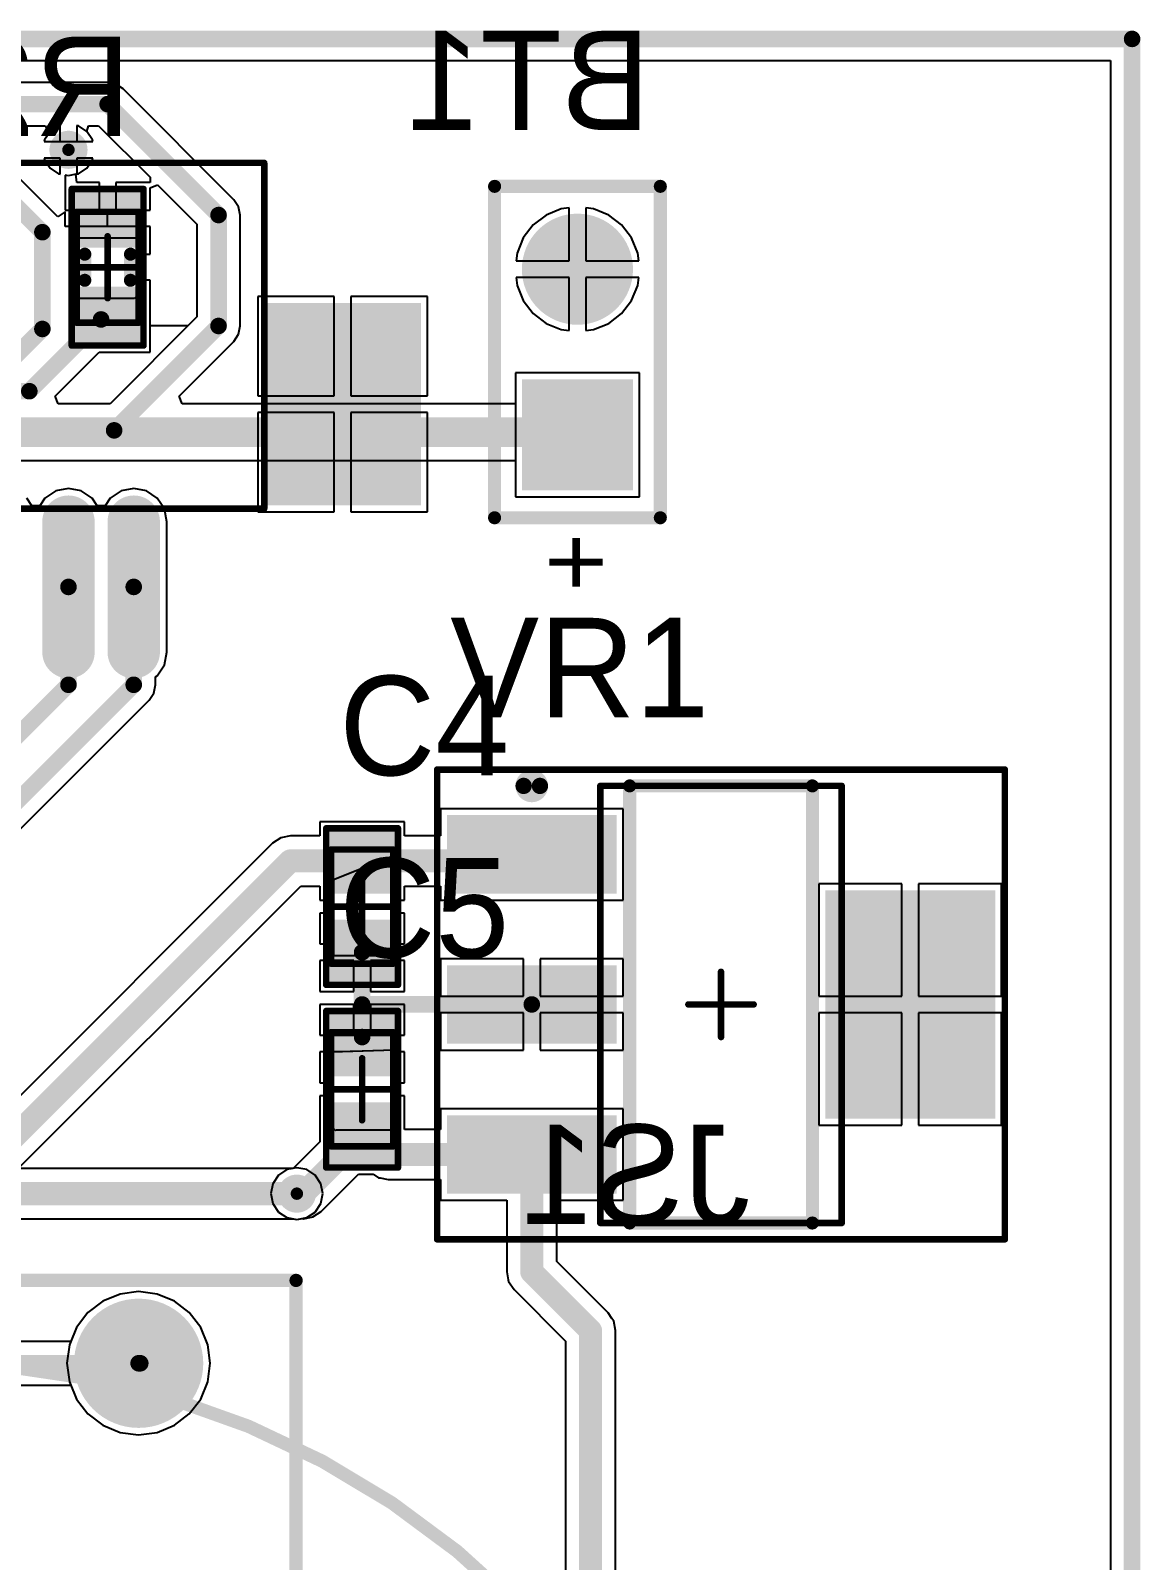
# Model space of a CAD drawing. Extents: x 2.14 to 5.34, y 1.83 to 4.04.
# Drawn here: x 4.674 to 5.344, y 2.755 to 3.678 of the extents above; entities that cross this region are included whole.
import ezdxf

# ---------------------------------------------------------------- set-up
doc = ezdxf.new("R2010")
doc.units = 0
for name, color, linetype in [('BOTTOMLAYER', 5, 'CONTINUOUS'), ('BOTTOMOVERLAY', 54, 'CONTINUOUS'), ('BOTTOMPASTE', 16, 'CONTINUOUS'), ('BOTTOMSOLDER', 6, 'CONTINUOUS'), ('KEEPOUTLAYER', 6, 'CONTINUOUS'), ('MECHANICAL1', 6, 'CONTINUOUS'), ('MECHANICAL13', 56, 'CONTINUOUS'), ('MECHANICAL15', 56, 'CONTINUOUS'), ('MULTILAYER', 9, 'CONTINUOUS'), ('PADHOLELAYER', 156, 'CONTINUOUS'), ('TOPLAYER', 1, 'CONTINUOUS'), ('TOPOVERLAY', 2, 'CONTINUOUS'), ('TOPPASTE', 8, 'CONTINUOUS'), ('TOPSOLDER', 216, 'CONTINUOUS'), ('VIAHOLELAYER', 16, 'CONTINUOUS')]:
    doc.layers.add(name, color=color, linetype=linetype)

msp = doc.modelspace()

# ---------------------------------------------------------------- linework, layer by layer
at = {"layer": 'BOTTOMLAYER'}
for p, q in [((3.976378, 3.660102), (5.325456, 3.660102)), ((5.325456, 3.660102), (5.325456, 2.461945)), ((4.720472, 3.646984), (3.93339, 3.646984)), ((4.725496, 3.645985), (4.720472, 3.646984)), ((4.729754, 3.64314), (4.725496, 3.645985)), ((4.796683, 3.576211), (4.729754, 3.64314)), ((4.64196, 3.620732), (4.682784, 3.620732)), ((4.682784, 3.620732), (4.685104, 3.616392)), ((4.707934, 3.617383), (4.70895, 3.620732)), ((4.70895, 3.620732), (4.715035, 3.620732)), ((4.715035, 3.620732), (4.746062, 3.589706)), ((4.690334, 3.565928), (4.640077, 3.616185)), ((4.682368, 3.612298), (4.68217, 3.611299)), ((4.68217, 3.611299), (4.711531, 3.611299)), ((4.685104, 3.616392), (4.682368, 3.612298)), ((4.711332, 3.612298), (4.707934, 3.617383)), ((4.711531, 3.611299), (4.711332, 3.612298)), ((4.69185, 3.601299), (4.68217, 3.601299)), ((4.68217, 3.601299), (4.682368, 3.6003)), ((4.69185, 3.591619), (4.69185, 3.601299)), ((4.711531, 3.601299), (4.70185, 3.601299)), ((4.70185, 3.601299), (4.70185, 3.591619)), ((4.711332, 3.6003), (4.711531, 3.601299)), ((4.682368, 3.6003), (4.685766, 3.595215)), ((4.685766, 3.595215), (4.690852, 3.591817)), ((4.690852, 3.591817), (4.69185, 3.591619)), ((4.70131, 3.591509), (4.69685, 3.590622)), ((4.701793, 3.586613), (4.70131, 3.591509)), ((4.70185, 3.591619), (4.702849, 3.591817)), ((4.702849, 3.591817), (4.707934, 3.595215)), ((4.707934, 3.595215), (4.711332, 3.6003)), ((4.69685, 3.590622), (4.694881, 3.591014)), ((4.694881, 3.591014), (4.694881, 3.586613)), ((4.694881, 3.586613), (4.694881, 3.586613)), ((4.694881, 3.586613), (4.694881, 3.586613)), ((4.694881, 3.586613), (4.694881, 3.586613)), ((4.694881, 3.586613), (4.694881, 3.586613)), ((4.694881, 3.586613), (4.694881, 3.56996)), ((4.715471, 3.586613), (4.701793, 3.586613)), ((4.715471, 3.56996), (4.715471, 3.586613)), ((4.746062, 3.586613), (4.725471, 3.586613)), ((4.725471, 3.586613), (4.725471, 3.56996)), ((4.746062, 3.589706), (4.746062, 3.586614)), ((4.746062, 3.586614), (4.746062, 3.586613)), ((4.746062, 3.583276), (4.750609, 3.585159)), ((4.746062, 3.583276), (4.750609, 3.585159)), ((4.746062, 3.56996), (4.746062, 3.583276)), ((4.746062, 3.56996), (4.746062, 3.583276)), ((4.750609, 3.585159), (4.774275, 3.561492)), ((4.750609, 3.585159), (4.774275, 3.561492)), ((4.799529, 3.571952), (4.796683, 3.576211)), ((4.690661, 3.566063), (4.690334, 3.565928)), ((4.694879, 3.568882), (4.690661, 3.566063)), ((4.694879, 3.55996), (4.694879, 3.568882)), ((4.694881, 3.56996), (4.715471, 3.56996)), ((4.720461, 3.55996), (4.720461, 3.56996)), ((4.720461, 3.56996), (4.746062, 3.56996)), ((4.725471, 3.56996), (4.746062, 3.56996)), ((4.800528, 3.566929), (4.799529, 3.571952)), ((4.800528, 3.5), (4.800528, 3.566929)), ((4.985074, 3.566923), (4.977261, 3.560928)), ((4.994172, 3.570692), (4.985074, 3.566923)), ((4.998936, 3.571319), (4.994172, 3.570692)), ((4.998936, 3.539253), (4.998936, 3.571319)), ((5.0137, 3.570692), (5.008936, 3.571319)), ((5.008936, 3.571319), (5.008936, 3.539253)), ((5.022798, 3.566923), (5.0137, 3.570692)), ((5.030611, 3.560928), (5.022798, 3.566923)), ((4.746062, 3.55996), (4.694879, 3.55996)), ((4.746062, 3.55996), (4.720461, 3.55996)), ((4.746062, 3.543306), (4.746062, 3.55996)), ((4.746062, 3.543306), (4.746062, 3.55996)), ((4.774275, 3.561492), (4.774275, 3.505437)), ((4.774275, 3.561492), (4.774275, 3.505437)), ((4.977261, 3.560928), (4.971266, 3.553115)), ((5.036606, 3.553115), (5.030611, 3.560928)), ((4.702362, 3.552756), (4.702756, 3.553149)), ((4.70315, 3.516535), (4.702362, 3.552756)), ((4.702756, 3.553149), (4.737795, 3.553149)), ((4.737795, 3.553149), (4.737795, 3.517716)), ((4.971266, 3.553115), (4.967497, 3.544017)), ((5.040375, 3.544017), (5.036606, 3.553115)), ((4.737795, 3.52756), (4.737795, 3.543306)), ((4.737795, 3.543306), (4.746062, 3.543306)), ((4.737795, 3.52756), (4.737795, 3.543306)), ((4.737795, 3.543306), (4.746062, 3.543306)), ((4.967497, 3.544017), (4.96687, 3.539253)), ((4.96687, 3.539253), (4.998936, 3.539253)), ((5.008936, 3.539253), (5.041002, 3.539253)), ((5.041002, 3.539253), (5.040375, 3.544017)), ((4.746062, 3.52756), (4.737795, 3.52756)), ((4.746062, 3.52756), (4.737795, 3.52756)), ((4.746062, 3.5), (4.746062, 3.52756)), ((4.746062, 3.484253), (4.746062, 3.52756)), ((4.998936, 3.529253), (4.96687, 3.529253)), ((4.96687, 3.529253), (4.967497, 3.524489)), ((4.998936, 3.497187), (4.998936, 3.529253)), ((5.041002, 3.529253), (5.008936, 3.529253)), ((5.008936, 3.529253), (5.008936, 3.497187)), ((5.040375, 3.524489), (5.041002, 3.529253)), ((4.737795, 3.517716), (4.736614, 3.516535)), ((4.967497, 3.524489), (4.971266, 3.515391)), ((5.036606, 3.515391), (5.040375, 3.524489)), ((4.736614, 3.516535), (4.70315, 3.516535)), ((4.971266, 3.515391), (4.977261, 3.507578)), ((5.030611, 3.507578), (5.036606, 3.515391)), ((4.774275, 3.505437), (4.721924, 3.453086)), ((4.768838, 3.5), (4.746062, 3.5)), ((4.774275, 3.505437), (4.768838, 3.5)), ((4.799529, 3.494977), (4.800528, 3.5)), ((4.977261, 3.507578), (4.985074, 3.501583)), ((4.985074, 3.501583), (4.994172, 3.497814)), ((5.0137, 3.497814), (5.022798, 3.501583)), ((5.022798, 3.501583), (5.030611, 3.507578)), ((4.763597, 3.457632), (4.796683, 3.490718)), ((4.796683, 3.490718), (4.799529, 3.494977)), ((4.799529, 3.494977), (4.799529, 3.494977)), ((4.799529, 3.494977), (4.799529, 3.494977)), ((4.994172, 3.497814), (4.998936, 3.497187)), ((5.008936, 3.497187), (5.0137, 3.497814)), ((4.688794, 3.457632), (4.715414, 3.484253)), ((4.715414, 3.484253), (4.746062, 3.484253)), ((5.041338, 3.471654), (4.966534, 3.471654)), ((4.966534, 3.471654), (4.966534, 3.453086)), ((5.041338, 3.396851), (5.041338, 3.471654)), ((4.690677, 3.453086), (4.688794, 3.457632)), ((4.721924, 3.453086), (4.690677, 3.453086)), ((4.76548, 3.453086), (4.763597, 3.457632)), ((4.966534, 3.453086), (4.76548, 3.453086)), ((4.613559, 3.418805), (4.966534, 3.418805)), ((4.966534, 3.418805), (4.966534, 3.396851)), ((4.966534, 3.396851), (5.041338, 3.396851)), ((4.831921, 2.991511), (3.943276, 2.991511)), ((4.834646, 2.992053), (4.831921, 2.991511)), ((4.840644, 2.99086), (4.834646, 2.992053)), ((4.84573, 2.987462), (4.840644, 2.99086)), ((4.849128, 2.982376), (4.84573, 2.987462)), ((4.850321, 2.976378), (4.849128, 2.982376)), ((4.849128, 2.970379), (4.850321, 2.976378)), ((4.840644, 2.961896), (4.84573, 2.965294)), ((4.84573, 2.965294), (4.849128, 2.970379)), ((3.937008, 2.961245), (4.831921, 2.961245)), ((4.831921, 2.961245), (4.834646, 2.960703)), ((4.834646, 2.960703), (4.840644, 2.961896)), ((4.717551, 2.911466), (4.708595, 2.904594)), ((4.727981, 2.915786), (4.717551, 2.911466)), ((4.739173, 2.91726), (4.727981, 2.915786)), ((4.750366, 2.915786), (4.739173, 2.91726)), ((4.760795, 2.911466), (4.750366, 2.915786)), ((4.769751, 2.904594), (4.760795, 2.911466)), ((4.708595, 2.904594), (4.701723, 2.895638)), ((4.776624, 2.895638), (4.769751, 2.904594)), ((4.701723, 2.895638), (4.697403, 2.885208)), ((4.780944, 2.885208), (4.776624, 2.895638)), ((4.697403, 2.885208), (4.695929, 2.874016)), ((4.782417, 2.874016), (4.780944, 2.885208)), ((4.695929, 2.874016), (4.697403, 2.862823)), ((4.780944, 2.862823), (4.782417, 2.874016)), ((4.697403, 2.862823), (4.701723, 2.852394)), ((4.776624, 2.852394), (4.780944, 2.862823)), ((4.701723, 2.852394), (4.708595, 2.843438)), ((4.708595, 2.843438), (4.717551, 2.836565)), ((4.760795, 2.836565), (4.769751, 2.843438)), ((4.769751, 2.843438), (4.776624, 2.852394)), ((4.717551, 2.836565), (4.727981, 2.832245)), ((4.750366, 2.832245), (4.760795, 2.836565)), ((4.727981, 2.832245), (4.739173, 2.830772)), ((4.739173, 2.830772), (4.750366, 2.832245))]:
    msp.add_line(p, q, dxfattribs=at)
for points, const_width in [([(3.927953, 3.633858), (4.720472, 3.633858)], 0.01), ([(4.720472, 3.633858), (4.787402, 3.566929)], 0.01), ([(4.623526, 3.614173), (4.681102, 3.556596)], 0.01), ([(4.787402, 3.5), (4.787402, 3.566929)], 0.01), ([(4.681102, 3.498189), (4.681102, 3.556596)], 0.01), ([(4.673228, 3.46063), (4.716535, 3.503937)], 0.01), ([(4.663228, 3.480315), (4.681102, 3.498189)], 0.01), ([(4.724409, 3.437008), (4.787402, 3.5)], 0.01), ([(4.582677, 3.46063), (4.673228, 3.46063)], 0.01), ([(4.587677, 3.435945), (5.003937, 3.435945)], 0.017874), ([(3.937008, 2.976378), (4.834646, 2.976378)], 0.013937)]:
    msp.add_lwpolyline(points, dxfattribs=dict(at, const_width=const_width))
for points, const_width in [([(4.717972, 3.633858, 1), (4.722972, 3.633858, 1)], 0.005), ([(4.717972, 3.633858, 1), (4.722972, 3.633858, 1)], 0.005), ([(4.6931, 3.606299, 1), (4.7006, 3.606299, 1)], 0.0075), ([(4.784902, 3.566929, 1), (4.789902, 3.566929, 1)], 0.005), ([(4.784902, 3.566929, 1), (4.789902, 3.566929, 1)], 0.005), ([(4.989172, 3.534253, 1), (5.0187, 3.534253, 1)], 0.029528), ([(4.678602, 3.556596, 1), (4.683602, 3.556596, 1)], 0.005), ([(4.678602, 3.556596, 1), (4.683602, 3.556596, 1)], 0.005), ([(4.714035, 3.503937, 1), (4.719035, 3.503937, 1)], 0.005), ([(4.678602, 3.498189, 1), (4.683602, 3.498189, 1)], 0.005), ([(4.678602, 3.498189, 1), (4.683602, 3.498189, 1)], 0.005), ([(4.784902, 3.5, 1), (4.789902, 3.5, 1)], 0.005), ([(4.784902, 3.5, 1), (4.789902, 3.5, 1)], 0.005), ([(4.670728, 3.46063, 1), (4.675728, 3.46063, 1)], 0.005), ([(4.670728, 3.46063, 1), (4.675728, 3.46063, 1)], 0.005), ([(4.999468, 3.435945, 1), (5.008406, 3.435945, 1)], 0.008937), ([(4.721909, 3.437008, 1), (4.726909, 3.437008, 1)], 0.005), ([(4.830896, 2.976378, 1), (4.838396, 2.976378, 1)], 0.0075), ([(4.831162, 2.976378, 1), (4.83813, 2.976378, 1)], 0.006968), ([(4.721673, 2.874016, 1), (4.756673, 2.874016, 1)], 0.035)]:
    msp.add_lwpolyline(points, format="xyb", close=True, dxfattribs=dict(at, const_width=const_width))
for points in [[(4.738188, 3.57874), (4.702755, 3.57874), (4.738188, 3.551181), (4.702755, 3.551181)], [(4.738188, 3.519686), (4.702755, 3.519686), (4.738188, 3.492126), (4.702755, 3.492126)], [(5.033463, 3.404725), (5.033463, 3.46378), (4.974409, 3.404725), (4.974409, 3.46378)]]:
    msp.add_solid(points, dxfattribs=at)
at = {"layer": 'BOTTOMOVERLAY', "const_width": 0.007874}
for points in [[(4.953936, 3.584253), (5.053936, 3.584253)], [(4.953936, 3.384253), (4.953936, 3.584253)], [(5.053936, 3.384253), (5.053936, 3.584253)], [(4.706693, 3.527558), (4.706693, 3.543306)], [(4.734251, 3.527558), (4.734251, 3.543306)], [(4.953936, 3.384253), (5.053936, 3.384253)]]:
    msp.add_lwpolyline(points, dxfattribs=at)
at = {"layer": 'BOTTOMOVERLAY'}
for points, const_width in [([(4.951968, 3.584253, 1), (4.955904, 3.584253, 1)], 0.003937), ([(4.951968, 3.584253, 1), (4.955904, 3.584253, 1)], 0.003937), ([(5.051967, 3.584253, 1), (5.055904, 3.584253, 1)], 0.003937), ([(5.051967, 3.584253, 1), (5.055904, 3.584253, 1)], 0.003937), ([(4.704725, 3.543306, 1), (4.708662, 3.543306, 1)], 0.003937), ([(4.732283, 3.543306, 1), (4.73622, 3.543306, 1)], 0.003937), ([(4.704725, 3.527558, 1), (4.708662, 3.527558, 1)], 0.003937), ([(4.732283, 3.527558, 1), (4.73622, 3.527558, 1)], 0.003937), ([(4.951968, 3.384253, 1), (4.955904, 3.384253, 1)], 0.003937), ([(4.951968, 3.384253, 1), (4.955904, 3.384253, 1)], 0.003937), ([(5.051967, 3.384253, 1), (5.055904, 3.384253, 1)], 0.003937), ([(5.051967, 3.384253, 1), (5.055904, 3.384253, 1)], 0.003937), ([(5.114173, 2.374013, 1), (4.114173, 2.374013, 1)], 0.008)]:
    msp.add_lwpolyline(points, format="xyb", close=True, dxfattribs=dict(at, const_width=const_width))
at = {"layer": 'BOTTOMPASTE'}
for points in [[(4.738188, 3.57874), (4.702755, 3.57874), (4.738188, 3.551181), (4.702755, 3.551181)], [(4.738188, 3.519686), (4.702755, 3.519686), (4.738188, 3.492126), (4.702755, 3.492126)]]:
    msp.add_solid(points, dxfattribs=at)
at = {"layer": 'BOTTOMSOLDER'}
for points, const_width in [([(4.6911, 3.606299, 1), (4.7026, 3.606299, 1)], 0.0115), ([(4.987172, 3.534253, 1), (5.0207, 3.534253, 1)], 0.033528), ([(4.828896, 2.976378, 1), (4.840396, 2.976378, 1)], 0.0115), ([(4.719673, 2.874016, 1), (4.758673, 2.874016, 1)], 0.039)]:
    msp.add_lwpolyline(points, format="xyb", close=True, dxfattribs=dict(at, const_width=const_width))
for points in [[(4.742188, 3.58274), (4.698755, 3.58274), (4.742188, 3.547181), (4.698755, 3.547181)], [(4.742188, 3.523686), (4.698755, 3.523686), (4.742188, 3.488126), (4.698755, 3.488126)], [(5.037464, 3.400725), (5.037464, 3.46778), (4.970408, 3.400725), (4.970408, 3.46778)]]:
    msp.add_solid(points, dxfattribs=at)
at = {"layer": 'KEEPOUTLAYER', "const_width": 0.01}
for points in [[(3.976378, 3.673228), (5.338583, 3.673228)], [(5.338583, 2.448819), (5.338583, 3.673228)]]:
    msp.add_lwpolyline(points, dxfattribs=at)
at = {"layer": 'KEEPOUTLAYER', "const_width": 0.005}
msp.add_lwpolyline([(5.336083, 3.673228, 1), (5.341083, 3.673228, 1)], format="xyb", close=True, dxfattribs=at)
msp.add_lwpolyline([(5.336083, 3.673228, 1), (5.341083, 3.673228, 1)], format="xyb", close=True, dxfattribs=at)
at = {"layer": 'MECHANICAL1'}
for points, const_width in [([(4.062991, 3.598425), (4.814961, 3.598425)], 0.003937), ([(4.814961, 3.389765), (4.814961, 3.598425)], 0.003937), ([(4.062991, 3.389765), (4.814961, 3.389765)], 0.003937), ([(4.394173, 2.924016), (4.834173, 2.924016)], 0.008), ([(4.834173, 2.649016), (4.834173, 2.924016)], 0.008)]:
    msp.add_lwpolyline(points, dxfattribs=dict(at, const_width=const_width))
for points, const_width in [([(4.813977, 3.598425, 1), (4.815945, 3.598425, 1)], 0.001969), ([(4.813977, 3.598425, 1), (4.815945, 3.598425, 1)], 0.001969), ([(4.813977, 3.389765, 1), (4.815945, 3.389765, 1)], 0.001969), ([(4.813977, 3.389765, 1), (4.815945, 3.389765, 1)], 0.001969), ([(4.832173, 2.924016, 1), (4.836173, 2.924016, 1)], 0.004), ([(4.832173, 2.924016, 1), (4.836173, 2.924016, 1)], 0.004)]:
    msp.add_lwpolyline(points, format="xyb", close=True, dxfattribs=dict(at, const_width=const_width))
at = {"layer": 'MECHANICAL13', "const_width": 0.001969}
for points in [[(4.700787, 3.568898, 1), (4.702756, 3.568898, 1)], [(4.700787, 3.568898, 1), (4.702756, 3.568898, 1)], [(4.738189, 3.568898, 1), (4.740158, 3.568898, 1)], [(4.738189, 3.568898, 1), (4.740158, 3.568898, 1)], [(4.700787, 3.501968, 1), (4.702756, 3.501968, 1)], [(4.700787, 3.501968, 1), (4.702756, 3.501968, 1)], [(4.738189, 3.501968, 1), (4.740158, 3.501968, 1)], [(4.738189, 3.501968, 1), (4.740158, 3.501968, 1)], [(5.016733, 3.22244, 1), (5.018701, 3.22244, 1)], [(5.016733, 3.22244, 1), (5.018701, 3.22244, 1)], [(5.162401, 3.22244, 1), (5.164369, 3.22244, 1)], [(5.162401, 3.22244, 1), (5.164369, 3.22244, 1)], [(4.85433, 3.184055, 1), (4.856299, 3.184055, 1)], [(4.85433, 3.184055, 1), (4.856299, 3.184055, 1)], [(4.891732, 3.184055, 1), (4.893701, 3.184055, 1)], [(4.891732, 3.184055, 1), (4.893701, 3.184055, 1)], [(4.85433, 3.115157, 1), (4.856299, 3.115157, 1)], [(4.85433, 3.115157, 1), (4.856299, 3.115157, 1)], [(4.891732, 3.115157, 1), (4.893701, 3.115157, 1)], [(4.891732, 3.115157, 1), (4.893701, 3.115157, 1)], [(4.85433, 3.073818, 1), (4.856299, 3.073818, 1)], [(4.85433, 3.073818, 1), (4.856299, 3.073818, 1)], [(4.891732, 3.073818, 1), (4.893701, 3.073818, 1)], [(4.891732, 3.073818, 1), (4.893701, 3.073818, 1)], [(4.85433, 3.004922, 1), (4.856299, 3.004922, 1)], [(4.85433, 3.004922, 1), (4.856299, 3.004922, 1)], [(4.891732, 3.004922, 1), (4.893701, 3.004922, 1)], [(4.891732, 3.004922, 1), (4.893701, 3.004922, 1)], [(5.016733, 2.958662, 1), (5.018701, 2.958662, 1)], [(5.016733, 2.958662, 1), (5.018701, 2.958662, 1)], [(5.162401, 2.958662, 1), (5.164369, 2.958662, 1)], [(5.162401, 2.958662, 1), (5.164369, 2.958662, 1)]]:
    msp.add_lwpolyline(points, format="xyb", close=True, dxfattribs=at)
at = {"layer": 'MECHANICAL13', "const_width": 0.003937}
for points in [[(4.701771, 3.501968), (4.701771, 3.568898)], [(4.701771, 3.568898), (4.739173, 3.568898)], [(4.739173, 3.501968), (4.739173, 3.568898)], [(4.701771, 3.501968), (4.739173, 3.501968)], [(5.017717, 3.22244), (5.163385, 3.22244)], [(5.017717, 2.958662), (5.017717, 3.22244)], [(5.163385, 2.958662), (5.163385, 3.22244)], [(4.855315, 3.115157), (4.855315, 3.184055)], [(4.855315, 3.184055), (4.892717, 3.184055)], [(4.892717, 3.115157), (4.892717, 3.184055)], [(4.855315, 3.115157), (4.892717, 3.115157)], [(4.855315, 3.004922), (4.855315, 3.073818)], [(4.855315, 3.073818), (4.892717, 3.073818)], [(4.892717, 3.004922), (4.892717, 3.073818)], [(4.855315, 3.004922), (4.892717, 3.004922)], [(5.017717, 2.958662), (5.163385, 2.958662)]]:
    msp.add_lwpolyline(points, dxfattribs=at)
at = {"layer": 'MECHANICAL15', "const_width": 0.003937}
for points in [[(4.698819, 3.488188), (4.698819, 3.582676)], [(4.698819, 3.582676), (4.742125, 3.582676)], [(4.742125, 3.488188), (4.742125, 3.582676)], [(4.720471, 3.516732), (4.720471, 3.554134)], [(4.701771, 3.535432), (4.739173, 3.535432)], [(4.698819, 3.488188), (4.742125, 3.488188)], [(4.919291, 3.232284), (5.261811, 3.232284)], [(4.919291, 2.948818), (4.919291, 3.232284)], [(5.261811, 2.948818), (5.261811, 3.232284)], [(4.852363, 3.102363), (4.852363, 3.196851)], [(4.852363, 3.196851), (4.895669, 3.196851)], [(4.895669, 3.102363), (4.895669, 3.196851)], [(4.874015, 3.130905), (4.874015, 3.168307)], [(4.855315, 3.149607), (4.892717, 3.149607)], [(5.090551, 3.070866), (5.090551, 3.110236)], [(4.852363, 3.102363), (4.895669, 3.102363)], [(4.852363, 2.992126), (4.852363, 3.086614)], [(4.852363, 3.086614), (4.895669, 3.086614)], [(4.895669, 2.992126), (4.895669, 3.086614)], [(5.070867, 3.090552), (5.110237, 3.090552)], [(4.874017, 3.02067), (4.874017, 3.05807)], [(4.855315, 3.03937), (4.892717, 3.03937)], [(4.852363, 2.992126), (4.895669, 2.992126)], [(4.919291, 2.948818), (5.261811, 2.948818)]]:
    msp.add_lwpolyline(points, dxfattribs=at)
at = {"layer": 'MECHANICAL15', "const_width": 0.001969}
for points in [[(4.697835, 3.582676, 1), (4.699804, 3.582676, 1)], [(4.697835, 3.582676, 1), (4.699804, 3.582676, 1)], [(4.741141, 3.582676, 1), (4.74311, 3.582676, 1)], [(4.741141, 3.582676, 1), (4.74311, 3.582676, 1)], [(4.719487, 3.554134, 1), (4.721456, 3.554134, 1)], [(4.700787, 3.535432, 1), (4.702756, 3.535432, 1)], [(4.738189, 3.535432, 1), (4.740158, 3.535432, 1)], [(4.719487, 3.516732, 1), (4.721456, 3.516732, 1)], [(4.697835, 3.488188, 1), (4.699804, 3.488188, 1)], [(4.697835, 3.488188, 1), (4.699804, 3.488188, 1)], [(4.741141, 3.488188, 1), (4.74311, 3.488188, 1)], [(4.741141, 3.488188, 1), (4.74311, 3.488188, 1)], [(4.918307, 3.232284, 1), (4.920275, 3.232284, 1)], [(4.918307, 3.232284, 1), (4.920275, 3.232284, 1)], [(5.260827, 3.232284, 1), (5.262795, 3.232284, 1)], [(5.260827, 3.232284, 1), (5.262795, 3.232284, 1)], [(4.851379, 3.196851, 1), (4.853347, 3.196851, 1)], [(4.851379, 3.196851, 1), (4.853347, 3.196851, 1)], [(4.894685, 3.196851, 1), (4.896653, 3.196851, 1)], [(4.894685, 3.196851, 1), (4.896653, 3.196851, 1)], [(4.87303, 3.168307, 1), (4.874999, 3.168307, 1)], [(4.85433, 3.149607, 1), (4.856299, 3.149607, 1)], [(4.891732, 3.149607, 1), (4.893701, 3.149607, 1)], [(4.87303, 3.130905, 1), (4.874999, 3.130905, 1)], [(5.089567, 3.110236, 1), (5.091535, 3.110236, 1)], [(4.851379, 3.102363, 1), (4.853347, 3.102363, 1)], [(4.851379, 3.102363, 1), (4.853347, 3.102363, 1)], [(4.894685, 3.102363, 1), (4.896653, 3.102363, 1)], [(4.894685, 3.102363, 1), (4.896653, 3.102363, 1)], [(4.851379, 3.086614, 1), (4.853347, 3.086614, 1)], [(4.851379, 3.086614, 1), (4.853347, 3.086614, 1)], [(4.894685, 3.086614, 1), (4.896653, 3.086614, 1)], [(4.894685, 3.086614, 1), (4.896653, 3.086614, 1)], [(5.069883, 3.090552, 1), (5.071851, 3.090552, 1)], [(5.109253, 3.090552, 1), (5.111221, 3.090552, 1)], [(5.089567, 3.070866, 1), (5.091535, 3.070866, 1)], [(4.873032, 3.05807, 1), (4.875001, 3.05807, 1)], [(4.85433, 3.03937, 1), (4.856299, 3.03937, 1)], [(4.891732, 3.03937, 1), (4.893701, 3.03937, 1)], [(4.873032, 3.02067, 1), (4.875001, 3.02067, 1)], [(4.851379, 2.992126, 1), (4.853347, 2.992126, 1)], [(4.851379, 2.992126, 1), (4.853347, 2.992126, 1)], [(4.894685, 2.992126, 1), (4.896653, 2.992126, 1)], [(4.894685, 2.992126, 1), (4.896653, 2.992126, 1)], [(4.918307, 2.948818, 1), (4.920275, 2.948818, 1)], [(4.918307, 2.948818, 1), (4.920275, 2.948818, 1)], [(5.260827, 2.948818, 1), (5.262795, 2.948818, 1)], [(5.260827, 2.948818, 1), (5.262795, 2.948818, 1)]]:
    msp.add_lwpolyline(points, format="xyb", close=True, dxfattribs=at)
at = {"layer": 'MULTILAYER'}
for points, const_width in [([(4.6931, 3.606299, 1), (4.7006, 3.606299, 1)], 0.0075), ([(4.989172, 3.534253, 1), (5.0187, 3.534253, 1)], 0.029528), ([(4.830896, 2.976378, 1), (4.838396, 2.976378, 1)], 0.0075), ([(4.721673, 2.874016, 1), (4.756673, 2.874016, 1)], 0.035)]:
    msp.add_lwpolyline(points, format="xyb", close=True, dxfattribs=dict(at, const_width=const_width))
msp.add_solid([(5.033463, 3.404725), (5.033463, 3.46378), (4.974409, 3.404725), (4.974409, 3.46378)], dxfattribs=at)
at = {"layer": 'PADHOLELAYER', "const_width": 0.017716}
for points in [[(4.995078, 3.534253, 1), (5.012794, 3.534253, 1)], [(4.995078, 3.434253, 1), (5.012794, 3.434253, 1)], [(4.730315, 2.874016, 1), (4.748031, 2.874016, 1)]]:
    msp.add_lwpolyline(points, format="xyb", close=True, dxfattribs=at)
at = {"layer": 'TOPLAYER'}
for p, q in [((3.976378, 3.660102), (5.325456, 3.660102)), ((5.325456, 3.660102), (5.325456, 2.461945)), ((4.690852, 3.620781), (4.685766, 3.617383)), ((4.69185, 3.62098), (4.690852, 3.620781)), ((4.69185, 3.611299), (4.69185, 3.62098)), ((4.702849, 3.620781), (4.70185, 3.62098)), ((4.70185, 3.62098), (4.70185, 3.611299)), ((4.707934, 3.617383), (4.702849, 3.620781)), ((4.682368, 3.612298), (4.68217, 3.611299)), ((4.68217, 3.611299), (4.69185, 3.611299)), ((4.685766, 3.617383), (4.682368, 3.612298)), ((4.70185, 3.611299), (4.711531, 3.611299)), ((4.711332, 3.612298), (4.707934, 3.617383)), ((4.711531, 3.611299), (4.711332, 3.612298)), ((4.69185, 3.601299), (4.68217, 3.601299)), ((4.68217, 3.601299), (4.682368, 3.6003)), ((4.69185, 3.591619), (4.69185, 3.601299)), ((4.711531, 3.601299), (4.70185, 3.601299)), ((4.70185, 3.601299), (4.70185, 3.591619)), ((4.711332, 3.6003), (4.711531, 3.601299)), ((4.682368, 3.6003), (4.685766, 3.595215)), ((4.685766, 3.595215), (4.690852, 3.591817)), ((4.690852, 3.591817), (4.69185, 3.591619)), ((4.70185, 3.591619), (4.702849, 3.591817)), ((4.702849, 3.591817), (4.707934, 3.595215)), ((4.707934, 3.595215), (4.711332, 3.6003)), ((4.985074, 3.566923), (4.977261, 3.560928)), ((4.994172, 3.570692), (4.985074, 3.566923)), ((4.998936, 3.571319), (4.994172, 3.570692)), ((4.998936, 3.539253), (4.998936, 3.571319)), ((5.0137, 3.570692), (5.008936, 3.571319)), ((5.008936, 3.571319), (5.008936, 3.539253)), ((5.022798, 3.566923), (5.0137, 3.570692)), ((5.030611, 3.560928), (5.022798, 3.566923)), ((4.977261, 3.560928), (4.971266, 3.553115)), ((5.036606, 3.553115), (5.030611, 3.560928)), ((4.971266, 3.553115), (4.967497, 3.544017)), ((5.040375, 3.544017), (5.036606, 3.553115)), ((4.967497, 3.544017), (4.96687, 3.539253)), ((4.96687, 3.539253), (4.998936, 3.539253)), ((5.008936, 3.539253), (5.041002, 3.539253)), ((5.041002, 3.539253), (5.040375, 3.544017)), ((4.998936, 3.529253), (4.96687, 3.529253)), ((4.96687, 3.529253), (4.967497, 3.524489)), ((4.998936, 3.497187), (4.998936, 3.529253)), ((5.041002, 3.529253), (5.008936, 3.529253)), ((5.008936, 3.529253), (5.008936, 3.497187)), ((5.040375, 3.524489), (5.041002, 3.529253)), ((4.857205, 3.517717), (4.811024, 3.517717)), ((4.811024, 3.517717), (4.811024, 3.457756)), ((4.857205, 3.457756), (4.857205, 3.517717)), ((4.913386, 3.517717), (4.867205, 3.517717)), ((4.867205, 3.517717), (4.867205, 3.457756)), ((4.913386, 3.457756), (4.913386, 3.517717)), ((4.967497, 3.524489), (4.971266, 3.515391)), ((5.036606, 3.515391), (5.040375, 3.524489)), ((4.971266, 3.515391), (4.977261, 3.507578)), ((5.030611, 3.507578), (5.036606, 3.515391)), ((4.977261, 3.507578), (4.985074, 3.501583)), ((4.985074, 3.501583), (4.994172, 3.497814)), ((5.0137, 3.497814), (5.022798, 3.501583)), ((5.022798, 3.501583), (5.030611, 3.507578)), ((4.994172, 3.497814), (4.998936, 3.497187)), ((5.008936, 3.497187), (5.0137, 3.497814)), ((5.041338, 3.471654), (4.966534, 3.471654)), ((4.966534, 3.471654), (4.966534, 3.396851)), ((5.041338, 3.396851), (5.041338, 3.471654)), ((4.811024, 3.457756), (4.857205, 3.457756)), ((4.867205, 3.457756), (4.913386, 3.457756)), ((4.857205, 3.447757), (4.811024, 3.447757)), ((4.811024, 3.447757), (4.811024, 3.387796)), ((4.857205, 3.387796), (4.857205, 3.447757)), ((4.913386, 3.447757), (4.867205, 3.447757)), ((4.867205, 3.447757), (4.867205, 3.387796)), ((4.913386, 3.387796), (4.913386, 3.447757)), ((4.689171, 3.400434), (4.682659, 3.396083)), ((4.696851, 3.401961), (4.689171, 3.400434)), ((4.704532, 3.400434), (4.696851, 3.401961)), ((4.711043, 3.396083), (4.704532, 3.400434)), ((4.728541, 3.400434), (4.722029, 3.396083)), ((4.736221, 3.401961), (4.728541, 3.400434)), ((4.743902, 3.400434), (4.736221, 3.401961)), ((4.750413, 3.396083), (4.743902, 3.400434)), ((4.674706, 3.391545), (4.671673, 3.396083)), ((4.679627, 3.391545), (4.674706, 3.391545)), ((4.682659, 3.396083), (4.679627, 3.391545)), ((4.714076, 3.391545), (4.711043, 3.396083)), ((4.718997, 3.391545), (4.714076, 3.391545)), ((4.722029, 3.396083), (4.718997, 3.391545)), ((4.754764, 3.389571), (4.750413, 3.396083)), ((4.756292, 3.381891), (4.754764, 3.389571)), ((4.966534, 3.396851), (5.041338, 3.396851)), ((4.756292, 3.30315), (4.756292, 3.381891)), ((4.811024, 3.387796), (4.857205, 3.387796)), ((4.867205, 3.387796), (4.913386, 3.387796)), ((4.754764, 3.29547), (4.756292, 3.30315)), ((4.749347, 3.288246), (4.750413, 3.288958)), ((4.749347, 3.283458), (4.749347, 3.288246)), ((4.750413, 3.288958), (4.754764, 3.29547)), ((4.745503, 3.274176), (4.748348, 3.278435)), ((4.748348, 3.278435), (4.749347, 3.283458)), ((4.592132, 3.120812), (4.745481, 3.274162)), ((4.745481, 3.274162), (4.745503, 3.274176)), ((5.031495, 3.208661), (4.921259, 3.208661)), ((4.921259, 3.208661), (4.921259, 3.192299)), ((5.031495, 3.153543), (5.031495, 3.208661)), ((4.899605, 3.200787), (4.848424, 3.200787)), ((4.848424, 3.200787), (4.848424, 3.192299)), ((4.899605, 3.192299), (4.899605, 3.200787)), ((4.820008, 3.187866), (4.631527, 2.999385)), ((4.824917, 3.191147), (4.820008, 3.187866)), ((4.820008, 3.187866), (4.820008, 3.187866)), ((4.830709, 3.192299), (4.824917, 3.191147)), ((4.848424, 3.192299), (4.830709, 3.192299)), ((4.921259, 3.192299), (4.899605, 3.192299)), ((4.892126, 3.179921), (4.856693, 3.165748)), ((4.892126, 3.122835), (4.892126, 3.179921)), ((4.648496, 2.973551), (4.836977, 3.162032)), ((4.836977, 3.162032), (4.848424, 3.162032)), ((4.848424, 3.162032), (4.848424, 3.153543)), ((4.856693, 3.165748), (4.856693, 3.120079)), ((4.899605, 3.153543), (4.899605, 3.162032)), ((4.899605, 3.162032), (4.921259, 3.162032)), ((4.921259, 3.162032), (4.921259, 3.153543)), ((5.199725, 3.163387), (5.149607, 3.163387)), ((5.149607, 3.163387), (5.149607, 3.095552)), ((5.199725, 3.095552), (5.199725, 3.163387)), ((5.259843, 3.163387), (5.209725, 3.163387)), ((5.209725, 3.163387), (5.209725, 3.095552)), ((5.259843, 3.095552), (5.259843, 3.163387)), ((4.848424, 3.153543), (4.856693, 3.153543)), ((4.856693, 3.153543), (4.856693, 3.145669)), ((4.892126, 3.145669), (4.892126, 3.153543)), ((4.892126, 3.153543), (4.899605, 3.153543)), ((4.921259, 3.153543), (5.031495, 3.153543)), ((4.856693, 3.145669), (4.848424, 3.145669)), ((4.848424, 3.145669), (4.848424, 3.127047)), ((4.899605, 3.145669), (4.892126, 3.145669)), ((4.899605, 3.127047), (4.899605, 3.145669)), ((4.848424, 3.127047), (4.856693, 3.127047)), ((4.856693, 3.127047), (4.856693, 3.120079)), ((4.890157, 3.120079), (4.89252, 3.122441)), ((4.890157, 3.120079), (4.89252, 3.122441)), ((4.892126, 3.122835), (4.892126, 3.127047)), ((4.892126, 3.127047), (4.899605, 3.127047)), ((4.89252, 3.122441), (4.892126, 3.122835)), ((4.89252, 3.122441), (4.892126, 3.122835)), ((4.869015, 3.117047), (4.848424, 3.117047)), ((4.848424, 3.117047), (4.848424, 3.098425)), ((4.856693, 3.120079), (4.890157, 3.120079)), ((4.856693, 3.120079), (4.890157, 3.120079)), ((4.869015, 3.098425), (4.869015, 3.117047)), ((4.899605, 3.117047), (4.879015, 3.117047)), ((4.879015, 3.117047), (4.879015, 3.098425)), ((4.899605, 3.098425), (4.899605, 3.117047)), ((4.971377, 3.118111), (4.921259, 3.118111)), ((4.921259, 3.118111), (4.921259, 3.095552)), ((4.971377, 3.095552), (4.971377, 3.118111)), ((5.031495, 3.118111), (4.981377, 3.118111)), ((4.981377, 3.118111), (4.981377, 3.095552)), ((5.031495, 3.095552), (5.031495, 3.118111)), ((4.848424, 3.098425), (4.869015, 3.098425)), ((4.879015, 3.098425), (4.899605, 3.098425)), ((4.921259, 3.095552), (4.971377, 3.095552)), ((4.981377, 3.095552), (5.031495, 3.095552)), ((5.149607, 3.095552), (5.199725, 3.095552)), ((5.209725, 3.095552), (5.259843, 3.095552)), ((4.869017, 3.09055), (4.848426, 3.09055)), ((4.848426, 3.09055), (4.848426, 3.071928)), ((4.869017, 3.071928), (4.869017, 3.09055)), ((4.899607, 3.09055), (4.879017, 3.09055)), ((4.879017, 3.09055), (4.879017, 3.071928)), ((4.899607, 3.071928), (4.899607, 3.09055)), ((4.971377, 3.085552), (4.921259, 3.085552)), ((4.921259, 3.085552), (4.921259, 3.062993)), ((4.971377, 3.062993), (4.971377, 3.085552)), ((5.031495, 3.085552), (4.981377, 3.085552)), ((4.981377, 3.085552), (4.981377, 3.062993)), ((5.031495, 3.062993), (5.031495, 3.085552)), ((5.199725, 3.085552), (5.149607, 3.085552)), ((5.149607, 3.085552), (5.149607, 3.017718)), ((5.199725, 3.017718), (5.199725, 3.085552)), ((5.259843, 3.085552), (5.209725, 3.085552)), ((5.209725, 3.085552), (5.209725, 3.017718)), ((5.259843, 3.017718), (5.259843, 3.085552)), ((4.848426, 3.071928), (4.869017, 3.071928)), ((4.879017, 3.071928), (4.899607, 3.071928)), ((4.859617, 3.061928), (4.848426, 3.061928)), ((4.848426, 3.061928), (4.848426, 3.043306)), ((4.893307, 3.062992), (4.855906, 3.061811)), ((4.855906, 3.061811), (4.855906, 3.016535)), ((4.874007, 3.062383), (4.859617, 3.061928)), ((4.893307, 3.062992), (4.874007, 3.062383)), ((4.874007, 3.062383), (4.874007, 3.062383)), ((4.893701, 3.062598), (4.893307, 3.062992)), ((4.893701, 3.062598), (4.893307, 3.062992)), ((4.893701, 3.01496), (4.893701, 3.062598)), ((4.893701, 3.061928), (4.893701, 3.062598)), ((4.899607, 3.061928), (4.893701, 3.061928)), ((4.899607, 3.043306), (4.899607, 3.061928)), ((4.921259, 3.062993), (4.971377, 3.062993)), ((4.981377, 3.062993), (5.031495, 3.062993)), ((4.848426, 3.043306), (4.855906, 3.043306)), ((4.855906, 3.043306), (4.855906, 3.035432)), ((4.893701, 3.035432), (4.893701, 3.043306)), ((4.893701, 3.043306), (4.899607, 3.043306)), ((4.855906, 3.035432), (4.848426, 3.035432)), ((4.848426, 3.035432), (4.848426, 3.007621)), ((4.899607, 3.035432), (4.893701, 3.035432)), ((4.899607, 3.015134), (4.899607, 3.035432)), ((5.031495, 3.027559), (4.921259, 3.027559)), ((4.921259, 3.027559), (4.921259, 3.015134)), ((5.031495, 2.972441), (5.031495, 3.027559)), ((4.855906, 3.016535), (4.857874, 3.014567)), ((4.857874, 3.014567), (4.858268, 3.01496)), ((4.858268, 3.01496), (4.893701, 3.01496)), ((4.921259, 3.015134), (4.899607, 3.015134)), ((5.149607, 3.017718), (5.199725, 3.017718)), ((5.209725, 3.017718), (5.259843, 3.017718)), ((4.848426, 3.007621), (4.832414, 2.991609)), ((4.832414, 2.991609), (4.828647, 2.99086)), ((4.820164, 2.982376), (4.81897, 2.976378)), ((4.823562, 2.987462), (4.820164, 2.982376)), ((4.828647, 2.99086), (4.823562, 2.987462)), ((4.849285, 2.965677), (4.871797, 2.988188)), ((4.871797, 2.988188), (4.880726, 2.988188)), ((4.880726, 2.988188), (4.883972, 2.986019)), ((4.883972, 2.986019), (4.884933, 2.985828)), ((4.884933, 2.985828), (4.889763, 2.984867)), ((4.889763, 2.984867), (4.889764, 2.984867)), ((4.889764, 2.984867), (4.921259, 2.984867)), ((4.921259, 2.984867), (4.921259, 2.972441)), ((4.81897, 2.976378), (4.820164, 2.970379)), ((4.820164, 2.970379), (4.823562, 2.965294)), ((4.823562, 2.965294), (4.828647, 2.961896)), ((4.844376, 2.962397), (4.849285, 2.965677)), ((4.849285, 2.965677), (4.849285, 2.965677)), ((4.849285, 2.965677), (4.849285, 2.965677)), ((4.921259, 2.972441), (4.961244, 2.972441)), ((4.961244, 2.972441), (4.961244, 2.929135)), ((4.991511, 2.935403), (4.991511, 2.972441)), ((4.991511, 2.972441), (5.031495, 2.972441)), ((4.828647, 2.961896), (4.834646, 2.960703)), ((4.834646, 2.960703), (4.837976, 2.961365)), ((4.837976, 2.961365), (4.838583, 2.961245)), ((4.838583, 2.961245), (4.838584, 2.961245)), ((4.838584, 2.961244), (4.843415, 2.962205)), ((4.838584, 2.961245), (4.838584, 2.961244)), ((4.843415, 2.962205), (4.844376, 2.962397)), ((4.961244, 2.929135), (4.961244, 2.929135)), ((4.961244, 2.929135), (4.962205, 2.924304)), ((5.022512, 2.904402), (4.991511, 2.935403)), ((4.962205, 2.924304), (4.962396, 2.923343)), ((4.962396, 2.923343), (4.965676, 2.918434)), ((4.965676, 2.918434), (4.965676, 2.918434)), ((4.965676, 2.918434), (4.965676, 2.918433)), ((4.965676, 2.918433), (4.965676, 2.918434)), ((4.965676, 2.918434), (4.996678, 2.887432)), ((4.717551, 2.911466), (4.708595, 2.904594)), ((4.727981, 2.915786), (4.717551, 2.911466)), ((4.739173, 2.91726), (4.727981, 2.915786)), ((4.750366, 2.915786), (4.739173, 2.91726)), ((4.760795, 2.911466), (4.750366, 2.915786)), ((4.769751, 2.904594), (4.760795, 2.911466)), ((4.708595, 2.904594), (4.701723, 2.895638)), ((4.776624, 2.895638), (4.769751, 2.904594)), ((5.024704, 2.901121), (5.022512, 2.904402)), ((5.022512, 2.904402), (5.022512, 2.904402)), ((5.025792, 2.899492), (5.024704, 2.901121)), ((5.026944, 2.893701), (5.025792, 2.899492)), ((4.701723, 2.895638), (4.698204, 2.887142)), ((4.780944, 2.885208), (4.776624, 2.895638)), ((5.026944, 2.8937), (5.026944, 2.893701)), ((5.026944, 2.515129), (5.026944, 2.8937)), ((4.698204, 2.887142), (4.530143, 2.887142)), ((4.782417, 2.874016), (4.780944, 2.885208)), ((4.996678, 2.887432), (4.996678, 2.513172)), ((4.780944, 2.862823), (4.782417, 2.874016)), ((4.776624, 2.852394), (4.780944, 2.862823)), ((4.530143, 2.860889), (4.698204, 2.860889)), ((4.698204, 2.860889), (4.701723, 2.852394)), ((4.701723, 2.852394), (4.708595, 2.843438)), ((4.708595, 2.843438), (4.717551, 2.836565)), ((4.760795, 2.836565), (4.769751, 2.843438)), ((4.769751, 2.843438), (4.776624, 2.852394)), ((4.717551, 2.836565), (4.727981, 2.832245)), ((4.750366, 2.832245), (4.760795, 2.836565)), ((4.727981, 2.832245), (4.739173, 2.830772)), ((4.739173, 2.830772), (4.750366, 2.832245))]:
    msp.add_line(p, q, dxfattribs=at)
for points, const_width in [([(4.6931, 3.606299, 1), (4.7006, 3.606299, 1)], 0.0075), ([(4.989172, 3.534253, 1), (5.0187, 3.534253, 1)], 0.029528), ([(4.690946, 3.381891, 1), (4.702757, 3.381891, 1)], 0.011811), ([(4.730316, 3.381891, 1), (4.742127, 3.381891, 1)], 0.011811), ([(4.694351, 3.342521, 1), (4.699351, 3.342521, 1)], 0.005), ([(4.733721, 3.342521, 1), (4.738721, 3.342521, 1)], 0.005), ([(4.690946, 3.30315, 1), (4.702757, 3.30315, 1)], 0.011811), ([(4.730316, 3.30315, 1), (4.742127, 3.30315, 1)], 0.011811), ([(4.694344, 3.283458, 1), (4.699344, 3.283458, 1)], 0.005), ([(4.694344, 3.283458, 1), (4.699344, 3.283458, 1)], 0.005), ([(4.694351, 3.283458, 1), (4.699351, 3.283458, 1)], 0.005), ([(4.694351, 3.283458, 1), (4.699351, 3.283458, 1)], 0.005), ([(4.733714, 3.283458, 1), (4.738714, 3.283458, 1)], 0.005), ([(4.733714, 3.283458, 1), (4.738714, 3.283458, 1)], 0.005), ([(4.733721, 3.283458, 1), (4.738721, 3.283458, 1)], 0.005), ([(4.733721, 3.283458, 1), (4.738721, 3.283458, 1)], 0.005), ([(4.827224, 3.177165, 1), (4.834193, 3.177165, 1)], 0.006968), ([(4.827224, 3.177165, 1), (4.834193, 3.177165, 1)], 0.006968), ([(4.870531, 3.177165, 1), (4.877499, 3.177165, 1)], 0.006968), ([(4.870531, 3.177165, 1), (4.877499, 3.177165, 1)], 0.006968), ([(4.976831, 3.177165, 1), (4.983799, 3.177165, 1)], 0.006968), ([(4.871515, 3.122047, 1), (4.876515, 3.122047, 1)], 0.005), ([(4.871517, 3.090552, 1), (4.876517, 3.090552, 1)], 0.005), ([(4.973877, 3.090552, 1), (4.978877, 3.090552, 1)], 0.005), ([(4.871515, 3.070865, 1), (4.876515, 3.070865, 1)], 0.005), ([(4.870533, 3.01181, 1), (4.877501, 3.01181, 1)], 0.006968), ([(4.878406, 3.007874, 1), (4.885374, 3.007874, 1)], 0.006968), ([(4.886279, 3, 1), (4.893248, 3, 1)], 0.006968), ([(4.886279, 3, 1), (4.893248, 3, 1)], 0.006968), ([(4.972893, 3, 1), (4.979861, 3, 1)], 0.006968), ([(4.972893, 3, 1), (4.979861, 3, 1)], 0.006968), ([(4.830896, 2.976378, 1), (4.838396, 2.976378, 1)], 0.0075), ([(4.835098, 2.976378, 1), (4.842067, 2.976378, 1)], 0.006968), ([(4.8351, 2.976378, 1), (4.842069, 2.976378, 1)], 0.006968), ([(4.8351, 2.976378, 1), (4.842069, 2.976378, 1)], 0.006968), ([(4.972893, 2.929135, 1), (4.979861, 2.929135, 1)], 0.006968), ([(4.972893, 2.929135, 1), (4.979861, 2.929135, 1)], 0.006968), ([(4.721673, 2.874016, 1), (4.756673, 2.874016, 1)], 0.035), ([(5.008327, 2.893701, 1), (5.015295, 2.893701, 1)], 0.006968), ([(5.008327, 2.893701, 1), (5.015295, 2.893701, 1)], 0.006968), ([(4.736673, 2.874016, 1), (4.741673, 2.874016, 1)], 0.005), ([(4.736673, 2.874016, 1), (4.741673, 2.874016, 1)], 0.005), ([(4.737658, 2.874016, 1), (4.742657, 2.874016, 1)], 0.005)]:
    msp.add_lwpolyline(points, format="xyb", close=True, dxfattribs=dict(at, const_width=const_width))
for points, const_width in [([(4.696851, 3.381891), (4.696851, 3.30315)], 0.023622), ([(4.736221, 3.381891), (4.736221, 3.30315)], 0.023622), ([(4.696851, 3.283458), (4.696851, 3.342521)], 0.01), ([(4.736221, 3.283458), (4.736221, 3.342521)], 0.01), ([(4.55737, 3.143984), (4.696844, 3.283458)], 0.01), ([(4.57874, 3.125984), (4.736214, 3.283458)], 0.01), ([(4.696844, 3.283458), (4.696851, 3.283458)], 0.01), ([(4.736214, 3.283458), (4.736221, 3.283458)], 0.01), ([(4.637795, 2.984252), (4.830709, 3.177165)], 0.013937), ([(4.830709, 3.177165), (4.874015, 3.177165)], 0.013937), ([(4.874015, 3.177165), (4.980315, 3.177165)], 0.013937), ([(4.874015, 3.070865), (4.874015, 3.122047)], 0.01), ([(4.874017, 3.090552), (4.976377, 3.090552)], 0.01), ([(4.838584, 2.976378), (4.874017, 3.01181)], 0.013937), ([(4.88189, 3.007874), (4.889763, 3)], 0.013937), ([(4.889763, 3), (4.976377, 3)], 0.013937), ([(4.976377, 2.929135), (4.976377, 3)], 0.013937), ([(4.838583, 2.976378), (4.838584, 2.976378)], 0.013937), ([(4.976377, 2.929135), (5.011811, 2.893701)], 0.013937), ([(5.011811, 2.480315), (5.011811, 2.893701)], 0.013937), ([(4.489173, 2.874016), (4.739173, 2.874016)], 0.01), ([(4.739173, 2.874016), (4.740157, 2.874016)], 0.01)]:
    msp.add_lwpolyline(points, dxfattribs=dict(at, const_width=const_width))
for points in [[(4.818898, 3.39567), (4.905512, 3.39567), (4.818898, 3.509843), (4.905512, 3.509843)], [(5.033463, 3.404725), (5.033463, 3.46378), (4.974409, 3.404725), (4.974409, 3.46378)], [(5.023621, 3.161417), (5.023621, 3.200787), (4.929133, 3.161417), (4.929133, 3.200787)], [(4.891731, 3.192913), (4.856298, 3.192913), (4.891731, 3.161417), (4.856298, 3.161417)], [(5.251969, 3.025592), (5.251969, 3.155513), (5.157481, 3.025592), (5.157481, 3.155513)], [(4.891731, 3.137795), (4.856298, 3.137795), (4.891731, 3.106299), (4.856298, 3.106299)], [(5.023621, 3.070867), (5.023621, 3.110237), (4.929133, 3.070867), (4.929133, 3.110237)], [(4.8563, 3.05118), (4.891733, 3.05118), (4.8563, 3.082676), (4.891733, 3.082676)], [(4.8563, 2.996062), (4.891733, 2.996062), (4.8563, 3.027558), (4.891733, 3.027558)], [(5.023621, 2.980315), (5.023621, 3.019685), (4.929133, 2.980315), (4.929133, 3.019685)]]:
    msp.add_solid(points, dxfattribs=at)
at = {"layer": 'TOPOVERLAY'}
for points, const_width in [([(4.981299, 3.222441, 1), (4.971457, 3.222441, 1)], 0.009843), ([(4.968996, 3.222441, 1), (4.973917, 3.222441, 1)], 0.004921), ([(4.978839, 3.222441, 1), (4.98376, 3.222441, 1)], 0.004921), ([(5.033465, 3.22244, 1), (5.037402, 3.22244, 1)], 0.003937), ([(5.033465, 3.22244, 1), (5.037402, 3.22244, 1)], 0.003937), ([(5.143701, 3.22244, 1), (5.147638, 3.22244, 1)], 0.003937), ([(5.143701, 3.22244, 1), (5.147638, 3.22244, 1)], 0.003937), ([(5.033465, 2.958662, 1), (5.037402, 2.958662, 1)], 0.003937), ([(5.033465, 2.958662, 1), (5.037402, 2.958662, 1)], 0.003937), ([(5.143701, 2.958662, 1), (5.147638, 2.958662, 1)], 0.003937), ([(5.143701, 2.958662, 1), (5.147638, 2.958662, 1)], 0.003937)]:
    msp.add_lwpolyline(points, format="xyb", close=True, dxfattribs=dict(at, const_width=const_width))
at = {"layer": 'TOPOVERLAY', "const_width": 0.007874}
for points in [[(5.035433, 3.22244), (5.145669, 3.22244)], [(5.035433, 2.958662), (5.035433, 3.22244)], [(5.145669, 2.958662), (5.145669, 3.22244)], [(5.035433, 2.958662), (5.145669, 2.958662)]]:
    msp.add_lwpolyline(points, dxfattribs=at)
at = {"layer": 'TOPPASTE', "const_width": 0.023622}
for points in [[(4.696851, 3.381891), (4.696851, 3.30315)], [(4.736221, 3.381891), (4.736221, 3.30315)]]:
    msp.add_lwpolyline(points, dxfattribs=at)
at = {"layer": 'TOPPASTE', "const_width": 0.011811}
for points in [[(4.690946, 3.381891, 1), (4.702757, 3.381891, 1)], [(4.730316, 3.381891, 1), (4.742127, 3.381891, 1)], [(4.690946, 3.30315, 1), (4.702757, 3.30315, 1)], [(4.730316, 3.30315, 1), (4.742127, 3.30315, 1)]]:
    msp.add_lwpolyline(points, format="xyb", close=True, dxfattribs=at)
at = {"layer": 'TOPPASTE'}
for points in [[(4.818898, 3.39567), (4.905512, 3.39567), (4.818898, 3.509843), (4.905512, 3.509843)], [(5.023621, 3.161417), (5.023621, 3.200787), (4.929133, 3.161417), (4.929133, 3.200787)], [(4.891731, 3.192913), (4.856298, 3.192913), (4.891731, 3.161417), (4.856298, 3.161417)], [(5.251969, 3.025592), (5.251969, 3.155513), (5.157481, 3.025592), (5.157481, 3.155513)], [(4.891731, 3.137795), (4.856298, 3.137795), (4.891731, 3.106299), (4.856298, 3.106299)], [(5.023621, 3.070867), (5.023621, 3.110237), (4.929133, 3.070867), (4.929133, 3.110237)], [(4.8563, 3.05118), (4.891733, 3.05118), (4.8563, 3.082676), (4.891733, 3.082676)], [(4.8563, 2.996062), (4.891733, 2.996062), (4.8563, 3.027558), (4.891733, 3.027558)], [(5.023621, 2.980315), (5.023621, 3.019685), (4.929133, 2.980315), (4.929133, 3.019685)]]:
    msp.add_solid(points, dxfattribs=at)
at = {"layer": 'TOPSOLDER'}
for points, const_width in [([(4.6911, 3.606299, 1), (4.7026, 3.606299, 1)], 0.0115), ([(4.987172, 3.534253, 1), (5.0207, 3.534253, 1)], 0.033528), ([(4.688946, 3.381891, 1), (4.704757, 3.381891, 1)], 0.015811), ([(4.728316, 3.381891, 1), (4.744127, 3.381891, 1)], 0.015811), ([(4.688946, 3.30315, 1), (4.704757, 3.30315, 1)], 0.015811), ([(4.728316, 3.30315, 1), (4.744127, 3.30315, 1)], 0.015811), ([(4.828896, 2.976378, 1), (4.840396, 2.976378, 1)], 0.0115), ([(4.719673, 2.874016, 1), (4.758673, 2.874016, 1)], 0.039)]:
    msp.add_lwpolyline(points, format="xyb", close=True, dxfattribs=dict(at, const_width=const_width))
at = {"layer": 'TOPSOLDER', "const_width": 0.031622}
for points in [[(4.696851, 3.381891), (4.696851, 3.30315)], [(4.736221, 3.381891), (4.736221, 3.30315)]]:
    msp.add_lwpolyline(points, dxfattribs=at)
at = {"layer": 'TOPSOLDER'}
for points in [[(4.814898, 3.39167), (4.909512, 3.39167), (4.814898, 3.513843), (4.909512, 3.513843)], [(5.037464, 3.400725), (5.037464, 3.46778), (4.970408, 3.400725), (4.970408, 3.46778)], [(5.027621, 3.157417), (5.027621, 3.204787), (4.925133, 3.157417), (4.925133, 3.204787)], [(4.895731, 3.196913), (4.852298, 3.196913), (4.895731, 3.157417), (4.852298, 3.157417)], [(5.255969, 3.021592), (5.255969, 3.159513), (5.153481, 3.021592), (5.153481, 3.159513)], [(4.895731, 3.141795), (4.852298, 3.141795), (4.895731, 3.102299), (4.852298, 3.102299)], [(5.027621, 3.066867), (5.027621, 3.114237), (4.925133, 3.066867), (4.925133, 3.114237)], [(4.8523, 3.04718), (4.895733, 3.04718), (4.8523, 3.086676), (4.895733, 3.086676)], [(4.8523, 2.992062), (4.895733, 2.992062), (4.8523, 3.031558), (4.895733, 3.031558)], [(5.027621, 2.976315), (5.027621, 3.023685), (4.925133, 2.976315), (4.925133, 3.023685)]]:
    msp.add_solid(points, dxfattribs=at)
at = {"layer": 'VIAHOLELAYER', "const_width": 0.00375}
for points in [[(4.694975, 3.606299, 1), (4.698725, 3.606299, 1)], [(4.832771, 2.976378, 1), (4.836521, 2.976378, 1)]]:
    msp.add_lwpolyline(points, format="xyb", close=True, dxfattribs=at)

# ---------------------------------------------------------------- texts
at = {"layer": 'BOTTOMOVERLAY', "text_generation_flag": 2}
for s, height, rotation, p in [('R2', 0.06, 360, (4.734433, 3.614654)), ('BT1', 0.06, 360, (5.047882, 3.618244)), ('+', 0.045276, 270, (4.981221, 3.339764)), ('JS1', 0.06, 360, (5.108063, 2.958063))]:
    msp.add_text(s, height=height, rotation=rotation, dxfattribs=at).set_placement(p)
at = {"layer": 'TOPOVERLAY'}
for s, p in [('VR1', (4.927228, 3.263874)), ('C4', (4.860228, 3.228874)), ('C5', (4.860228, 3.118874))]:
    msp.add_text(s, height=0.06, rotation=360, dxfattribs=at).set_placement(p)

doc.saveas('drawing.dxf')
